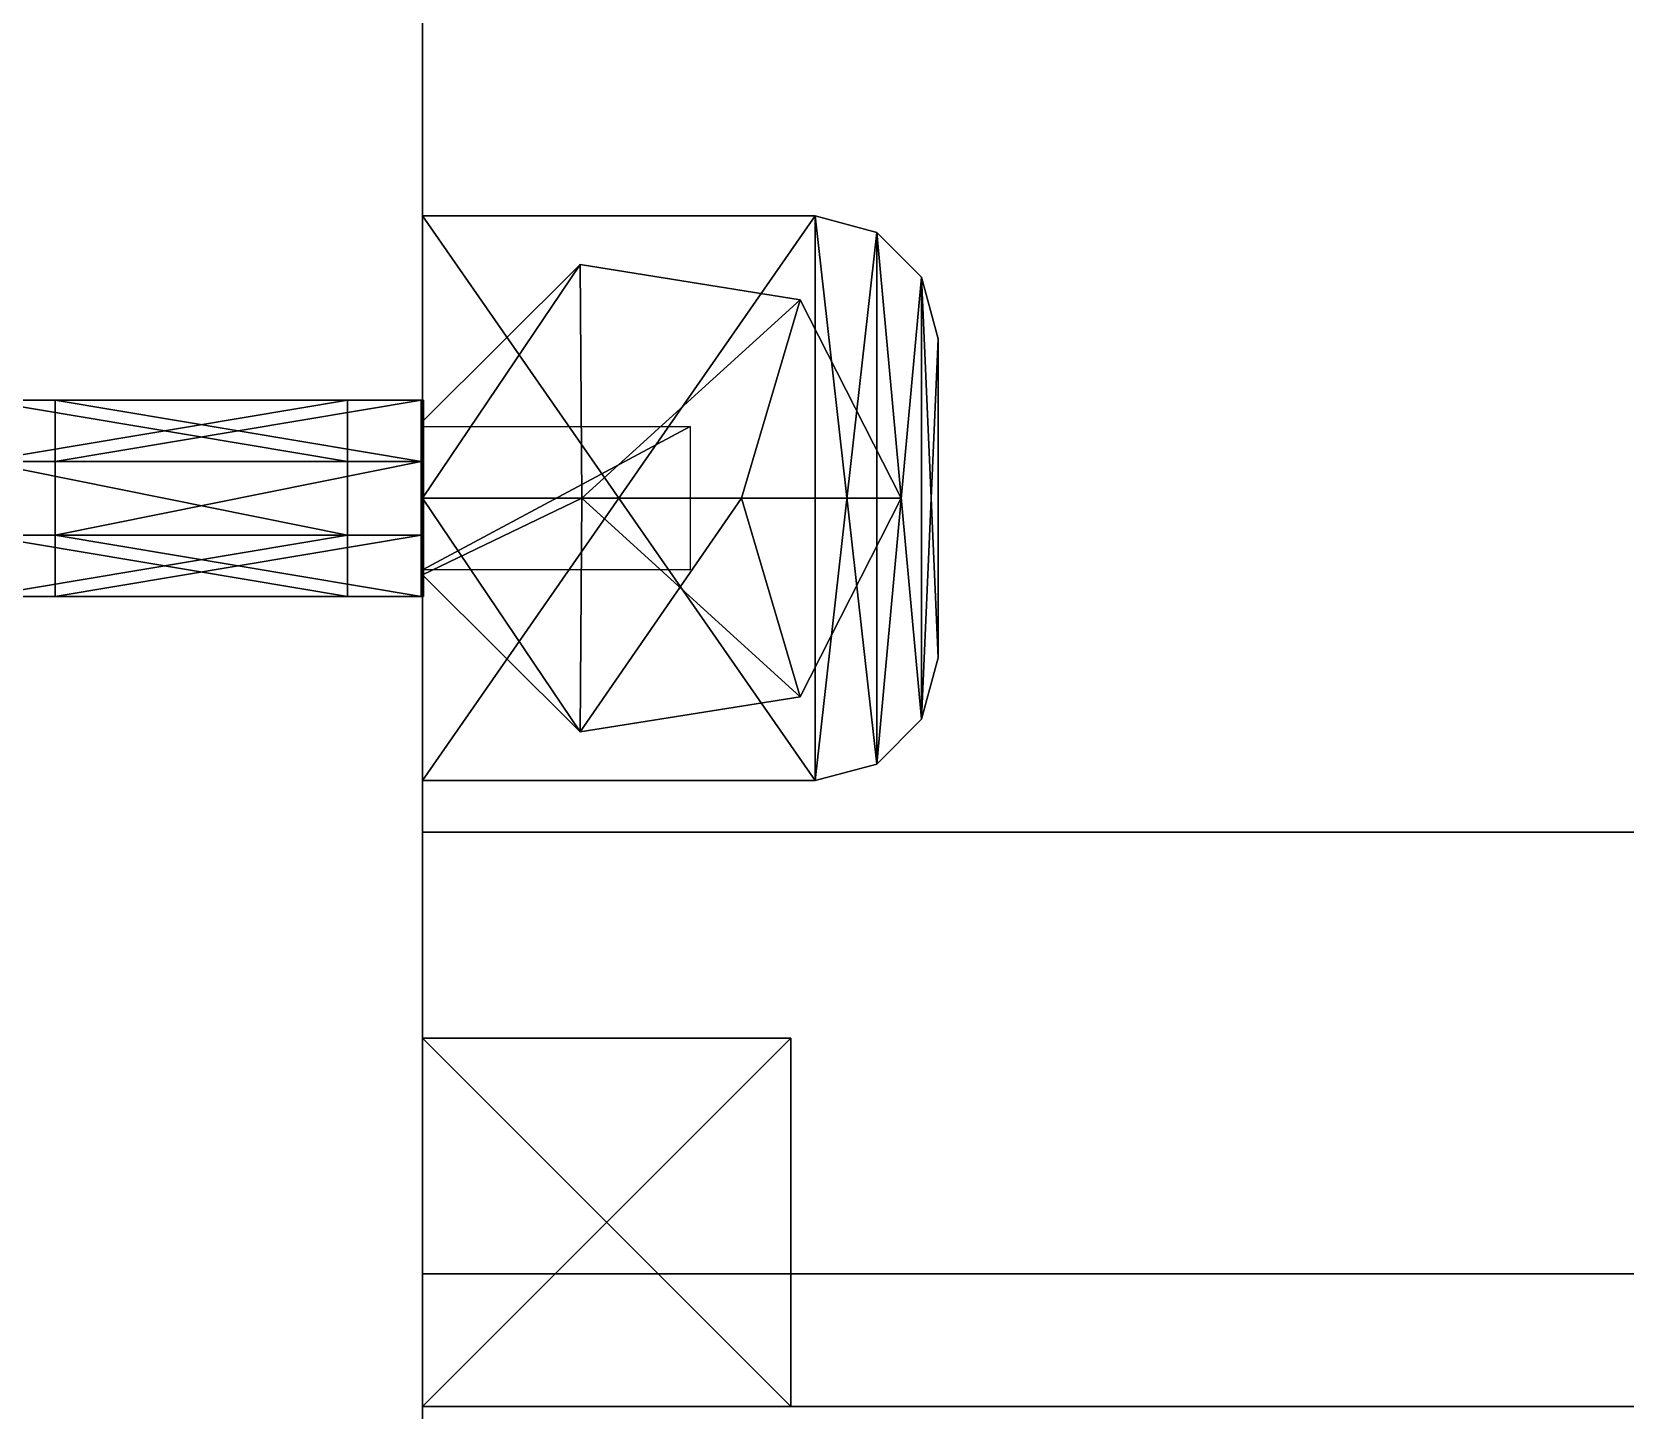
# Model space of a CAD drawing. Extents: x -100 to 4856, y -100 to 4830.
# Drawn here: x 2628.6 to 2693.5, y 44.5 to 100.6 of the extents above; entities that cross this region are included whole.
import ezdxf

# ---------------------------------------------------------------- set-up
doc = ezdxf.new("R2010")
doc.units = 0
for name, color, linetype in [('LAYER0', 7, 'CONTINUOUS'), ('LAYER1181', 7, 'CONTINUOUS'), ('LAYER1184', 7, 'CONTINUOUS'), ('LAYER1185', 254, 'CONTINUOUS'), ('LAYER1191', 253, 'CONTINUOUS'), ('LAYER1192', 253, 'CONTINUOUS'), ('LAYER1193', 253, 'CONTINUOUS'), ('LAYER1194', 253, 'CONTINUOUS'), ('LAYER1203', 254, 'CONTINUOUS'), ('LAYER836', 7, 'CONTINUOUS'), ('LAYER839', 7, 'CONTINUOUS'), ('LAYER842', 7, 'CONTINUOUS'), ('LAYER848', 7, 'CONTINUOUS'), ('LAYER853', 7, 'CONTINUOUS')]:
    doc.layers.add(name, color=color, linetype=linetype)

msp = doc.modelspace()

# ---------------------------------------------------------------- linework, layer by layer
at = {"layer": 'LAYER0', "invisible_edges": 1}
for points in [[(4856, 4830, -5), (-100, -100, -5), (-100, 4830, -5), (4856, 4830, -5)], [(-100, -100, -5), (4856, 4830, -5), (4856, -100, -5), (-100, -100, -5)], [(4856, -100), (-100, 4830), (-100, -100), (4856, -100)], [(-100, 4830), (4856, -100), (4856, 4830), (-100, 4830)]]:
    msp.add_3dface(points, dxfattribs=at)
at = {"layer": 'LAYER1181', "invisible_edges": 1}
for points in [[(3428.5, 44.6, 1984), (2644.5, 520, 1984), (2644.5, 44.6, 1984), (3428.5, 44.6, 1984)], [(2644.5, 520, 1984), (3428.5, 44.6, 1984), (3428.5, 520, 1984), (2644.5, 520, 1984)], [(2644.5, 44.6, 1966), (2644.5, 520, 1984), (2644.5, 520, 1966), (2644.5, 44.6, 1966)], [(2644.5, 520, 1984), (2644.5, 44.6, 1966), (2644.5, 44.6, 1984), (2644.5, 520, 1984)], [(3428.5, 520, 1966), (2644.5, 44.6, 1966), (2644.5, 520, 1966), (3428.5, 520, 1966)], [(2644.5, 44.6, 1966), (3428.5, 520, 1966), (3428.5, 44.6, 1966), (2644.5, 44.6, 1966)], [(2644.5, 44.6, 1966), (3428.5, 44.6, 1984), (2644.5, 44.6, 1984), (2644.5, 44.6, 1966)], [(3428.5, 44.6, 1984), (2644.5, 44.6, 1966), (3428.5, 44.6, 1966), (3428.5, 44.6, 1984)]]:
    msp.add_3dface(points, dxfattribs=at)
at = {"layer": 'LAYER1184'}
for points in [[(2644.5, 93.1, 1964.01), (2660.5, 93.1, 1964.01), (2644.5, 70.1, 1964.01), (2644.5, 93.1, 1964.01)], [(2644.5, 70.1, 1964.01), (2660.5, 93.1, 1964.01), (2660.5, 70.1, 1964.01), (2644.5, 70.1, 1964.01)], [(2644.5, 93.1, 1966), (2660.5, 93.1, 1966), (2644.5, 70.1, 1966), (2644.5, 93.1, 1966)], [(2644.5, 70.1, 1966), (2660.5, 93.1, 1966), (2660.5, 70.1, 1966), (2644.5, 70.1, 1966)], [(2644.5, 70.1, 1964.01), (2644.5, 70.1, 1966), (2644.5, 93.1, 1964.01), (2644.5, 70.1, 1964.01)], [(2644.5, 93.1, 1964.01), (2644.5, 70.1, 1966), (2644.5, 93.1, 1966), (2644.5, 93.1, 1964.01)], [(2644.5, 93.1, 1964.01), (2644.5, 93.1, 1966), (2660.5, 93.1, 1964.01), (2644.5, 93.1, 1964.01)], [(2660.5, 93.1, 1964.01), (2644.5, 93.1, 1966), (2660.5, 93.1, 1966), (2660.5, 93.1, 1964.01)], [(2660.5, 70.1, 1964.01), (2644.5, 70.1, 1964.01), (2660.5, 93.1, 1964.01), (2660.5, 70.1, 1964.01)], [(2660.5, 93.1, 1964.01), (2644.5, 70.1, 1964.01), (2644.5, 93.1, 1964.01), (2660.5, 93.1, 1964.01)], [(2660.5, 93.1, 1966), (2660.5, 93.1, 1964.01), (2644.5, 93.1, 1966), (2660.5, 93.1, 1966)], [(2644.5, 93.1, 1966), (2660.5, 93.1, 1964.01), (2644.5, 93.1, 1964.01), (2644.5, 93.1, 1966)], [(2644.5, 93.1, 1964.01), (2644.5, 93.1, 1966), (2644.5, 70.1, 1964.01), (2644.5, 93.1, 1964.01)], [(2644.5, 70.1, 1964.01), (2644.5, 93.1, 1966), (2644.5, 70.1, 1966), (2644.5, 70.1, 1964.01)], [(2660.5, 93.1, 1966), (2644.5, 93.1, 1966), (2660.5, 70.1, 1966), (2660.5, 93.1, 1966)], [(2660.5, 70.1, 1966), (2644.5, 93.1, 1966), (2644.5, 70.1, 1966), (2660.5, 70.1, 1966)], [(2663, 92.43012, 1964.01), (2660.5, 93.1, 1964.01), (2663, 92.43012, 1966), (2663, 92.43012, 1964.01)], [(2663, 92.43012, 1966), (2660.5, 93.1, 1964.01), (2660.5, 93.1, 1966), (2663, 92.43012, 1966)], [(2663, 92.43012, 1964.01), (2663, 70.76987, 1964.01), (2660.5, 93.1, 1964.01), (2663, 92.43012, 1964.01)], [(2660.5, 93.1, 1964.01), (2663, 70.76987, 1964.01), (2660.5, 70.1, 1964.01), (2660.5, 93.1, 1964.01)], [(2663, 92.43012, 1966), (2660.5, 93.1, 1966), (2663, 70.76987, 1966), (2663, 92.43012, 1966)], [(2663, 70.76987, 1966), (2660.5, 93.1, 1966), (2660.5, 70.1, 1966), (2663, 70.76987, 1966)], [(2660.5, 93.1, 1964.01), (2660.5, 70.1, 1964.01), (2663, 92.43012, 1964.01), (2660.5, 93.1, 1964.01)], [(2660.5, 93.1, 1966), (2660.5, 70.1, 1966), (2663, 92.43012, 1966), (2660.5, 93.1, 1966)], [(2663, 92.43012, 1964.01), (2663, 92.43012, 1966), (2660.5, 93.1, 1964.01), (2663, 92.43012, 1964.01)], [(2660.5, 93.1, 1964.01), (2663, 92.43012, 1966), (2660.5, 93.1, 1966), (2660.5, 93.1, 1964.01)], [(2663, 92.43012, 1964.01), (2660.5, 70.1, 1964.01), (2663, 70.76987, 1964.01), (2663, 92.43012, 1964.01)], [(2663, 92.43012, 1966), (2660.5, 70.1, 1966), (2663, 70.76987, 1966), (2663, 92.43012, 1966)], [(2664.83, 90.6, 1964.01), (2663, 92.43012, 1964.01), (2664.83, 90.6, 1966), (2664.83, 90.6, 1964.01)], [(2664.83, 90.6, 1966), (2663, 92.43012, 1964.01), (2663, 92.43012, 1966), (2664.83, 90.6, 1966)], [(2664.83, 90.6, 1964.01), (2663, 70.76987, 1964.01), (2663, 92.43012, 1964.01), (2664.83, 90.6, 1964.01)], [(2664.83, 90.6, 1966), (2663, 92.43012, 1966), (2664.83, 72.6, 1966), (2664.83, 90.6, 1966)], [(2664.83, 72.6, 1966), (2663, 92.43012, 1966), (2663, 70.76987, 1966), (2664.83, 72.6, 1966)], [(2663, 92.43012, 1964.01), (2663, 70.76987, 1964.01), (2664.83, 90.6, 1964.01), (2663, 92.43012, 1964.01)], [(2663, 92.43012, 1966), (2663, 70.76987, 1966), (2664.83, 90.6, 1966), (2663, 92.43012, 1966)], [(2664.83, 90.6, 1964.01), (2664.83, 90.6, 1966), (2663, 92.43012, 1964.01), (2664.83, 90.6, 1964.01)], [(2663, 92.43012, 1964.01), (2664.83, 90.6, 1966), (2663, 92.43012, 1966), (2663, 92.43012, 1964.01)], [(2651, 81.6, 1980), (2650.931, 91.11755, 1980), (2644.5, 81.6, 1980), (2651, 81.6, 1980)], [(2644.5, 81.6, 1980), (2650.931, 91.11755, 1980), (2644.5, 84.7225, 1980), (2644.5, 81.6, 1980)], [(2644.5, 84.7225, 1966), (2644.5, 84.7225, 1980), (2650.931, 91.11755, 1966), (2644.5, 84.7225, 1966)], [(2650.931, 91.11755, 1966), (2644.5, 84.7225, 1980), (2650.931, 91.11755, 1980), (2650.931, 91.11755, 1966)], [(2650.931, 91.11755, 1966), (2650.931, 91.11755, 1980), (2644.5, 84.7225, 1966), (2650.931, 91.11755, 1966)], [(2644.5, 84.7225, 1966), (2650.931, 91.11755, 1980), (2644.5, 84.7225, 1980), (2644.5, 84.7225, 1966)], [(2651, 81.6, 1980), (2650.931, 91.11755, 1980), (2644.5, 81.6, 1980), (2651, 81.6, 1980)], [(2644.5, 81.6, 1980), (2650.931, 91.11755, 1980), (2644.5, 84.7225, 1980), (2644.5, 81.6, 1980)], [(2659.887, 89.6835, 1966), (2650.931, 91.11755, 1966), (2659.887, 89.6835, 1980), (2659.887, 89.6835, 1966)], [(2659.887, 89.6835, 1980), (2650.931, 91.11755, 1966), (2650.931, 91.11755, 1980), (2659.887, 89.6835, 1980)], [(2651, 81.6, 1980), (2659.887, 89.6835, 1980), (2650.931, 91.11755, 1980), (2651, 81.6, 1980)], [(2659.887, 89.6835, 1966), (2659.887, 89.6835, 1980), (2650.931, 91.11755, 1966), (2659.887, 89.6835, 1966)], [(2650.931, 91.11755, 1966), (2659.887, 89.6835, 1980), (2650.931, 91.11755, 1980), (2650.931, 91.11755, 1966)], [(2651, 81.6, 1980), (2659.887, 89.6835, 1980), (2650.931, 91.11755, 1980), (2651, 81.6, 1980)], [(2664.83, 72.6, 1964.01), (2663, 70.76987, 1964.01), (2664.83, 90.6, 1964.01), (2664.83, 72.6, 1964.01)], [(2664.83, 90.6, 1964.01), (2663, 70.76987, 1964.01), (2664.83, 72.6, 1964.01), (2664.83, 90.6, 1964.01)], [(2664.83, 90.6, 1966), (2663, 70.76987, 1966), (2664.83, 72.6, 1966), (2664.83, 90.6, 1966)], [(2665.5, 88.1, 1964.01), (2664.83, 90.6, 1964.01), (2665.5, 88.1, 1966), (2665.5, 88.1, 1964.01)], [(2665.5, 88.1, 1966), (2664.83, 90.6, 1964.01), (2664.83, 90.6, 1966), (2665.5, 88.1, 1966)], [(2665.5, 88.1, 1964.01), (2664.83, 72.6, 1964.01), (2664.83, 90.6, 1964.01), (2665.5, 88.1, 1964.01)], [(2665.5, 88.1, 1966), (2664.83, 90.6, 1966), (2665.5, 75.1, 1966), (2665.5, 88.1, 1966)], [(2665.5, 75.1, 1966), (2664.83, 90.6, 1966), (2664.83, 72.6, 1966), (2665.5, 75.1, 1966)], [(2664.83, 90.6, 1964.01), (2664.83, 72.6, 1964.01), (2665.5, 88.1, 1964.01), (2664.83, 90.6, 1964.01)], [(2664.83, 90.6, 1966), (2664.83, 72.6, 1966), (2665.5, 88.1, 1966), (2664.83, 90.6, 1966)], [(2665.5, 88.1, 1964.01), (2665.5, 88.1, 1966), (2664.83, 90.6, 1964.01), (2665.5, 88.1, 1964.01)], [(2664.83, 90.6, 1964.01), (2665.5, 88.1, 1966), (2664.83, 90.6, 1966), (2664.83, 90.6, 1964.01)], [(2657.5, 81.6, 1980), (2659.887, 89.6835, 1980), (2651, 81.6, 1980), (2657.5, 81.6, 1980)], [(2657.5, 81.6, 1980), (2659.887, 89.6835, 1980), (2651, 81.6, 1980), (2657.5, 81.6, 1980)], [(2664, 81.6, 1980), (2659.887, 89.6835, 1980), (2657.5, 81.6, 1980), (2664, 81.6, 1980)], [(2657.5, 81.6, 1980), (2664, 81.6, 1980), (2659.887, 89.6835, 1980), (2657.5, 81.6, 1980)], [(2664, 81.6, 1966), (2659.887, 89.6835, 1966), (2664, 81.6, 1980), (2664, 81.6, 1966)], [(2664, 81.6, 1980), (2659.887, 89.6835, 1966), (2659.887, 89.6835, 1980), (2664, 81.6, 1980)], [(2664, 81.6, 1966), (2664, 81.6, 1980), (2659.887, 89.6835, 1966), (2664, 81.6, 1966)], [(2659.887, 89.6835, 1966), (2664, 81.6, 1980), (2659.887, 89.6835, 1980), (2659.887, 89.6835, 1966)], [(2665.5, 75.1, 1964.01), (2664.83, 72.6, 1964.01), (2665.5, 88.1, 1964.01), (2665.5, 75.1, 1964.01)], [(2665.5, 88.1, 1964.01), (2664.83, 72.6, 1964.01), (2665.5, 75.1, 1964.01), (2665.5, 88.1, 1964.01)], [(2665.5, 88.1, 1966), (2664.83, 72.6, 1966), (2665.5, 75.1, 1966), (2665.5, 88.1, 1966)], [(2665.5, 88.1, 1966), (2665.5, 88.1, 1964.01), (2665.5, 75.1, 1966), (2665.5, 88.1, 1966)], [(2665.5, 75.1, 1966), (2665.5, 88.1, 1964.01), (2665.5, 75.1, 1964.01), (2665.5, 75.1, 1966)], [(2665.5, 88.1, 1964.01), (2665.5, 88.1, 1966), (2665.5, 75.1, 1964.01), (2665.5, 88.1, 1964.01)], [(2665.5, 75.1, 1964.01), (2665.5, 88.1, 1966), (2665.5, 75.1, 1966), (2665.5, 75.1, 1964.01)], [(2644.5, 84.7225, 1966), (2644.5, 78.4775, 1966), (2644.5, 84.7225, 1980), (2644.5, 84.7225, 1966)], [(2644.5, 84.7225, 1980), (2644.5, 78.4775, 1966), (2644.5, 78.4775, 1980), (2644.5, 84.7225, 1980)], [(2644.5, 84.7225, 1966), (2644.5, 84.7225, 1980), (2644.5, 78.4775, 1966), (2644.5, 84.7225, 1966)], [(2644.5, 78.4775, 1966), (2644.5, 84.7225, 1980), (2644.5, 78.4775, 1980), (2644.5, 78.4775, 1966)], [(2655.408, 78.6802, 1964), (2644.5, 78.6802, 1964), (2655.408, 84.5198, 1964), (2655.408, 78.6802, 1964)], [(2655.408, 84.5198, 1964), (2644.5, 78.6802, 1964), (2644.5, 84.5198, 1964), (2655.408, 84.5198, 1964)], [(2650.931, 72.08245, 1980), (2651, 81.6, 1980), (2644.5, 78.4775, 1980), (2650.931, 72.08245, 1980)], [(2644.5, 78.4775, 1980), (2651, 81.6, 1980), (2644.5, 81.6, 1980), (2644.5, 78.4775, 1980)], [(2651, 81.6, 1980), (2650.931, 72.08245, 1980), (2644.5, 81.6, 1980), (2651, 81.6, 1980)], [(2644.5, 81.6, 1980), (2650.931, 72.08245, 1980), (2644.5, 78.4775, 1980), (2644.5, 81.6, 1980)], [(2659.887, 73.51649, 1980), (2657.5, 81.6, 1980), (2650.931, 72.08245, 1980), (2659.887, 73.51649, 1980)], [(2650.931, 72.08245, 1980), (2657.5, 81.6, 1980), (2651, 81.6, 1980), (2650.931, 72.08245, 1980)], [(2651, 81.6, 1980), (2659.887, 73.51649, 1980), (2650.931, 72.08245, 1980), (2651, 81.6, 1980)], [(2657.5, 81.6, 1980), (2659.887, 73.51649, 1980), (2651, 81.6, 1980), (2657.5, 81.6, 1980)], [(2664, 81.6, 1980), (2657.5, 81.6, 1980), (2659.887, 73.51649, 1980), (2664, 81.6, 1980)], [(2657.5, 81.6, 1980), (2664, 81.6, 1980), (2659.887, 73.51649, 1980), (2657.5, 81.6, 1980)], [(2664, 81.6, 1980), (2659.887, 73.51649, 1980), (2664, 81.6, 1966), (2664, 81.6, 1980)], [(2664, 81.6, 1966), (2659.887, 73.51649, 1980), (2659.887, 73.51649, 1966), (2664, 81.6, 1966)], [(2659.887, 73.51649, 1966), (2659.887, 73.51649, 1980), (2664, 81.6, 1966), (2659.887, 73.51649, 1966)], [(2664, 81.6, 1966), (2659.887, 73.51649, 1980), (2664, 81.6, 1980), (2664, 81.6, 1966)], [(2650.931, 72.08245, 1980), (2644.5, 78.4775, 1980), (2650.931, 72.08245, 1966), (2650.931, 72.08245, 1980)], [(2650.931, 72.08245, 1966), (2644.5, 78.4775, 1980), (2644.5, 78.4775, 1966), (2650.931, 72.08245, 1966)], [(2644.5, 78.4775, 1966), (2644.5, 78.4775, 1980), (2650.931, 72.08245, 1966), (2644.5, 78.4775, 1966)], [(2650.931, 72.08245, 1966), (2644.5, 78.4775, 1980), (2650.931, 72.08245, 1980), (2650.931, 72.08245, 1966)], [(2665.5, 75.1, 1966), (2664.83, 72.6, 1966), (2665.5, 75.1, 1964.01), (2665.5, 75.1, 1966)], [(2665.5, 75.1, 1964.01), (2664.83, 72.6, 1966), (2664.83, 72.6, 1964.01), (2665.5, 75.1, 1964.01)], [(2665.5, 75.1, 1964.01), (2665.5, 75.1, 1966), (2664.83, 72.6, 1964.01), (2665.5, 75.1, 1964.01)], [(2664.83, 72.6, 1964.01), (2665.5, 75.1, 1966), (2664.83, 72.6, 1966), (2664.83, 72.6, 1964.01)], [(2659.887, 73.51649, 1980), (2650.931, 72.08245, 1980), (2659.887, 73.51649, 1966), (2659.887, 73.51649, 1980)], [(2659.887, 73.51649, 1966), (2650.931, 72.08245, 1980), (2650.931, 72.08245, 1966), (2659.887, 73.51649, 1966)], [(2650.931, 72.08245, 1966), (2650.931, 72.08245, 1980), (2659.887, 73.51649, 1966), (2650.931, 72.08245, 1966)], [(2659.887, 73.51649, 1966), (2650.931, 72.08245, 1980), (2659.887, 73.51649, 1980), (2659.887, 73.51649, 1966)], [(2664.83, 72.6, 1966), (2663, 70.76987, 1966), (2664.83, 72.6, 1964.01), (2664.83, 72.6, 1966)], [(2664.83, 72.6, 1964.01), (2663, 70.76987, 1966), (2663, 70.76987, 1964.01), (2664.83, 72.6, 1964.01)], [(2664.83, 72.6, 1964.01), (2664.83, 72.6, 1966), (2663, 70.76987, 1964.01), (2664.83, 72.6, 1964.01)], [(2663, 70.76987, 1964.01), (2664.83, 72.6, 1966), (2663, 70.76987, 1966), (2663, 70.76987, 1964.01)], [(2663, 70.76987, 1966), (2660.5, 70.1, 1966), (2663, 70.76987, 1964.01), (2663, 70.76987, 1966)], [(2663, 70.76987, 1964.01), (2660.5, 70.1, 1966), (2660.5, 70.1, 1964.01), (2663, 70.76987, 1964.01)], [(2663, 70.76987, 1964.01), (2663, 70.76987, 1966), (2660.5, 70.1, 1964.01), (2663, 70.76987, 1964.01)], [(2660.5, 70.1, 1964.01), (2663, 70.76987, 1966), (2660.5, 70.1, 1966), (2660.5, 70.1, 1964.01)], [(2660.5, 70.1, 1964.01), (2644.5, 70.1, 1964.01), (2660.5, 70.1, 1966), (2660.5, 70.1, 1964.01)], [(2660.5, 70.1, 1966), (2644.5, 70.1, 1964.01), (2644.5, 70.1, 1966), (2660.5, 70.1, 1966)], [(2660.5, 70.1, 1964.01), (2660.5, 70.1, 1966), (2644.5, 70.1, 1964.01), (2660.5, 70.1, 1964.01)], [(2644.5, 70.1, 1964.01), (2660.5, 70.1, 1966), (2644.5, 70.1, 1966), (2644.5, 70.1, 1964.01)]]:
    msp.add_3dface(points, dxfattribs=at)
at = {"layer": 'LAYER1185'}
for points in [[(2644.45, 83.1, 1974.83), (2644.45, 85.6, 1971.5), (2629.55, 83.1, 1974.83), (2644.45, 83.1, 1974.83)], [(2629.55, 83.1, 1974.83), (2644.45, 85.6, 1971.5), (2629.55, 85.6, 1971.5), (2629.55, 83.1, 1974.83)], [(2629.55, 83.1, 1974.83), (2629.55, 85.6, 1971.5), (2629.55, 80.1, 1974.83), (2629.55, 83.1, 1974.83)], [(2629.55, 80.1, 1974.83), (2629.55, 85.6, 1971.5), (2629.55, 77.6, 1971.5), (2629.55, 80.1, 1974.83)], [(2629.55, 85.6, 1971.5), (2629.55, 83.1, 1968.17), (2629.55, 77.6, 1971.5), (2629.55, 85.6, 1971.5)], [(2644.45, 85.6, 1971.5), (2644.45, 83.1, 1968.17), (2629.55, 85.6, 1971.5), (2644.45, 85.6, 1971.5)], [(2629.55, 85.6, 1971.5), (2644.45, 83.1, 1968.17), (2629.55, 83.1, 1968.17), (2629.55, 85.6, 1971.5)], [(2644.55, 83.1, 1974.83), (2644.55, 85.6, 1971.5), (2644.45, 83.1, 1974.83), (2644.55, 83.1, 1974.83)], [(2644.45, 83.1, 1974.83), (2644.55, 85.6, 1971.5), (2644.45, 85.6, 1971.5), (2644.45, 83.1, 1974.83)], [(2644.55, 85.6, 1971.5), (2644.55, 83.1, 1968.17), (2644.45, 85.6, 1971.5), (2644.55, 85.6, 1971.5)], [(2644.45, 85.6, 1971.5), (2644.55, 83.1, 1968.17), (2644.45, 83.1, 1968.17), (2644.45, 85.6, 1971.5)], [(2644.55, 85.6, 1975.5), (2644.55, 85.6, 1967.5), (2644.45, 85.6, 1975.5), (2644.55, 85.6, 1975.5)], [(2644.45, 85.6, 1975.5), (2644.55, 85.6, 1967.5), (2644.45, 85.6, 1967.5), (2644.45, 85.6, 1975.5)], [(2644.45, 85.6, 1967.5), (2644.55, 85.6, 1967.5), (2644.45, 77.6, 1967.5), (2644.45, 85.6, 1967.5)], [(2644.45, 77.6, 1967.5), (2644.55, 85.6, 1967.5), (2644.55, 77.6, 1967.5), (2644.45, 77.6, 1967.5)], [(2644.45, 77.6, 1975.5), (2644.55, 77.6, 1975.5), (2644.45, 85.6, 1975.5), (2644.45, 77.6, 1975.5)], [(2644.45, 85.6, 1975.5), (2644.55, 77.6, 1975.5), (2644.55, 85.6, 1975.5), (2644.45, 85.6, 1975.5)], [(2644.45, 85.6, 1975.5), (2644.45, 85.6, 1967.5), (2644.45, 77.6, 1975.5), (2644.45, 85.6, 1975.5)], [(2644.45, 77.6, 1975.5), (2644.45, 85.6, 1967.5), (2644.45, 77.6, 1967.5), (2644.45, 77.6, 1975.5)], [(2644.55, 77.6, 1975.5), (2644.55, 77.6, 1967.5), (2644.55, 85.6, 1975.5), (2644.55, 77.6, 1975.5)], [(2644.55, 85.6, 1975.5), (2644.55, 77.6, 1967.5), (2644.55, 85.6, 1967.5), (2644.55, 85.6, 1975.5)], [(2629.55, 77.6, 1971.5), (2629.55, 83.1, 1968.17), (2629.55, 80.1, 1968.17), (2629.55, 77.6, 1971.5)], [(2644.45, 80.1, 1974.83), (2644.45, 83.1, 1974.83), (2629.55, 80.1, 1974.83), (2644.45, 80.1, 1974.83)], [(2629.55, 80.1, 1974.83), (2644.45, 83.1, 1974.83), (2629.55, 83.1, 1974.83), (2629.55, 80.1, 1974.83)], [(2629.55, 83.1, 1968.17), (2644.45, 83.1, 1968.17), (2629.55, 80.1, 1968.17), (2629.55, 83.1, 1968.17)], [(2629.55, 80.1, 1968.17), (2644.45, 83.1, 1968.17), (2644.45, 80.1, 1968.17), (2629.55, 80.1, 1968.17)], [(2644.55, 83.1, 1974.83), (2644.45, 83.1, 1974.83), (2644.55, 80.1, 1974.83), (2644.55, 83.1, 1974.83)], [(2644.55, 80.1, 1974.83), (2644.45, 83.1, 1974.83), (2644.45, 80.1, 1974.83), (2644.55, 80.1, 1974.83)], [(2644.45, 83.1, 1968.17), (2644.55, 83.1, 1968.17), (2644.45, 80.1, 1968.17), (2644.45, 83.1, 1968.17)], [(2644.45, 80.1, 1968.17), (2644.55, 83.1, 1968.17), (2644.55, 80.1, 1968.17), (2644.45, 80.1, 1968.17)], [(2629.55, 80.1, 1974.83), (2629.55, 77.6, 1971.5), (2644.45, 80.1, 1974.83), (2629.55, 80.1, 1974.83)], [(2644.45, 80.1, 1974.83), (2629.55, 77.6, 1971.5), (2644.45, 77.6, 1971.5), (2644.45, 80.1, 1974.83)], [(2629.55, 77.6, 1971.5), (2629.55, 80.1, 1968.17), (2644.45, 77.6, 1971.5), (2629.55, 77.6, 1971.5)], [(2644.45, 77.6, 1971.5), (2629.55, 80.1, 1968.17), (2644.45, 80.1, 1968.17), (2644.45, 77.6, 1971.5)], [(2644.45, 80.1, 1974.83), (2644.45, 77.6, 1971.5), (2644.55, 80.1, 1974.83), (2644.45, 80.1, 1974.83)], [(2644.55, 80.1, 1974.83), (2644.45, 77.6, 1971.5), (2644.55, 77.6, 1971.5), (2644.55, 80.1, 1974.83)], [(2644.45, 77.6, 1971.5), (2644.45, 80.1, 1968.17), (2644.55, 77.6, 1971.5), (2644.45, 77.6, 1971.5)], [(2644.55, 77.6, 1971.5), (2644.45, 80.1, 1968.17), (2644.55, 80.1, 1968.17), (2644.55, 77.6, 1971.5)], [(2644.55, 77.6, 1967.5), (2644.55, 77.6, 1975.5), (2644.45, 77.6, 1967.5), (2644.55, 77.6, 1967.5)], [(2644.45, 77.6, 1967.5), (2644.55, 77.6, 1975.5), (2644.45, 77.6, 1975.5), (2644.45, 77.6, 1967.5)]]:
    msp.add_3dface(points, dxfattribs=at)
at = {"layer": 'LAYER1191'}
for points in [[(2659.5, 59.6, 1984), (2659.5, 59.6, 1969), (2644.5, 59.6, 1984), (2659.5, 59.6, 1984)], [(2644.5, 59.6, 1984), (2659.5, 59.6, 1969), (2644.5, 59.6, 1969), (2644.5, 59.6, 1984)], [(2644.5, 59.6, 1984), (2644.5, 59.6, 1969), (2644.5, 44.6, 1984), (2644.5, 59.6, 1984)], [(2644.5, 44.6, 1984), (2644.5, 59.6, 1969), (2644.5, 44.6, 1969), (2644.5, 44.6, 1984)], [(2644.5, 59.6, 1984), (2644.5, 44.6, 1984), (2659.5, 59.6, 1984), (2644.5, 59.6, 1984)], [(2659.5, 59.6, 1984), (2644.5, 44.6, 1984), (2659.5, 44.6, 1984), (2659.5, 59.6, 1984)], [(2659.5, 59.6, 1969), (2659.5, 44.6, 1969), (2644.5, 59.6, 1969), (2659.5, 59.6, 1969)], [(2644.5, 59.6, 1969), (2659.5, 44.6, 1969), (2644.5, 44.6, 1969), (2644.5, 59.6, 1969)], [(2659.5, 59.6, 1984), (2659.5, 44.6, 1984), (2659.5, 59.6, 1969), (2659.5, 59.6, 1984)], [(2659.5, 59.6, 1969), (2659.5, 44.6, 1984), (2659.5, 44.6, 1969), (2659.5, 59.6, 1969)], [(2644.5, 44.6, 1984), (2644.5, 44.6, 1969), (2659.5, 44.6, 1984), (2644.5, 44.6, 1984)], [(2659.5, 44.6, 1984), (2644.5, 44.6, 1969), (2659.5, 44.6, 1969), (2659.5, 44.6, 1984)]]:
    msp.add_3dface(points, dxfattribs=at)
at = {"layer": 'LAYER1192'}
for points in [[(2659.5, 59.6, 1984), (2659.5, 59.6, 1969), (2644.5, 59.6, 1984), (2659.5, 59.6, 1984)], [(2644.5, 59.6, 1984), (2659.5, 59.6, 1969), (2644.5, 59.6, 1969), (2644.5, 59.6, 1984)], [(2644.5, 59.6, 1984), (2644.5, 59.6, 1969), (2644.5, 44.6, 1984), (2644.5, 59.6, 1984)], [(2644.5, 44.6, 1984), (2644.5, 59.6, 1969), (2644.5, 44.6, 1969), (2644.5, 44.6, 1984)], [(2644.5, 59.6, 1984), (2644.5, 44.6, 1984), (2659.5, 59.6, 1984), (2644.5, 59.6, 1984)], [(2659.5, 59.6, 1984), (2644.5, 44.6, 1984), (2659.5, 44.6, 1984), (2659.5, 59.6, 1984)], [(2659.5, 59.6, 1969), (2659.5, 44.6, 1969), (2644.5, 59.6, 1969), (2659.5, 59.6, 1969)], [(2644.5, 59.6, 1969), (2659.5, 44.6, 1969), (2644.5, 44.6, 1969), (2644.5, 59.6, 1969)], [(2659.5, 59.6, 1984), (2659.5, 44.6, 1984), (2659.5, 59.6, 1969), (2659.5, 59.6, 1984)], [(2659.5, 59.6, 1969), (2659.5, 44.6, 1984), (2659.5, 44.6, 1969), (2659.5, 59.6, 1969)], [(2644.5, 44.6, 1984), (2644.5, 44.6, 1969), (2659.5, 44.6, 1984), (2644.5, 44.6, 1984)], [(2659.5, 44.6, 1984), (2644.5, 44.6, 1969), (2659.5, 44.6, 1969), (2659.5, 44.6, 1984)]]:
    msp.add_3dface(points, dxfattribs=at)
at = {"layer": 'LAYER1193'}
for points in [[(2659.5, 59.6, 1984), (2659.5, 59.6, 1969), (2644.5, 59.6, 1984), (2659.5, 59.6, 1984)], [(2644.5, 59.6, 1984), (2659.5, 59.6, 1969), (2644.5, 59.6, 1969), (2644.5, 59.6, 1984)], [(2644.5, 59.6, 1984), (2644.5, 59.6, 1969), (2644.5, 44.6, 1984), (2644.5, 59.6, 1984)], [(2644.5, 44.6, 1984), (2644.5, 59.6, 1969), (2644.5, 44.6, 1969), (2644.5, 44.6, 1984)], [(2644.5, 59.6, 1984), (2644.5, 44.6, 1984), (2659.5, 59.6, 1984), (2644.5, 59.6, 1984)], [(2659.5, 59.6, 1984), (2644.5, 44.6, 1984), (2659.5, 44.6, 1984), (2659.5, 59.6, 1984)], [(2659.5, 59.6, 1969), (2659.5, 44.6, 1969), (2644.5, 59.6, 1969), (2659.5, 59.6, 1969)], [(2644.5, 59.6, 1969), (2659.5, 44.6, 1969), (2644.5, 44.6, 1969), (2644.5, 59.6, 1969)], [(2659.5, 59.6, 1984), (2659.5, 44.6, 1984), (2659.5, 59.6, 1969), (2659.5, 59.6, 1984)], [(2659.5, 59.6, 1969), (2659.5, 44.6, 1984), (2659.5, 44.6, 1969), (2659.5, 59.6, 1969)], [(2644.5, 44.6, 1984), (2644.5, 44.6, 1969), (2659.5, 44.6, 1984), (2644.5, 44.6, 1984)], [(2659.5, 44.6, 1984), (2644.5, 44.6, 1969), (2659.5, 44.6, 1969), (2659.5, 44.6, 1984)]]:
    msp.add_3dface(points, dxfattribs=at)
at = {"layer": 'LAYER1194'}
for points in [[(2659.5, 59.6, 1984), (2659.5, 59.6, 1969), (2644.5, 59.6, 1984), (2659.5, 59.6, 1984)], [(2644.5, 59.6, 1984), (2659.5, 59.6, 1969), (2644.5, 59.6, 1969), (2644.5, 59.6, 1984)], [(2644.5, 59.6, 1984), (2644.5, 59.6, 1969), (2644.5, 44.6, 1984), (2644.5, 59.6, 1984)], [(2644.5, 44.6, 1984), (2644.5, 59.6, 1969), (2644.5, 44.6, 1969), (2644.5, 44.6, 1984)], [(2644.5, 59.6, 1984), (2644.5, 44.6, 1984), (2659.5, 59.6, 1984), (2644.5, 59.6, 1984)], [(2659.5, 59.6, 1984), (2644.5, 44.6, 1984), (2659.5, 44.6, 1984), (2659.5, 59.6, 1984)], [(2659.5, 59.6, 1969), (2659.5, 44.6, 1969), (2644.5, 59.6, 1969), (2659.5, 59.6, 1969)], [(2644.5, 59.6, 1969), (2659.5, 44.6, 1969), (2644.5, 44.6, 1969), (2644.5, 59.6, 1969)], [(2659.5, 59.6, 1984), (2659.5, 44.6, 1984), (2659.5, 59.6, 1969), (2659.5, 59.6, 1984)], [(2659.5, 59.6, 1969), (2659.5, 44.6, 1984), (2659.5, 44.6, 1969), (2659.5, 59.6, 1969)], [(2644.5, 44.6, 1984), (2644.5, 44.6, 1969), (2659.5, 44.6, 1984), (2644.5, 44.6, 1984)], [(2659.5, 44.6, 1984), (2644.5, 44.6, 1969), (2659.5, 44.6, 1969), (2659.5, 44.6, 1984)]]:
    msp.add_3dface(points, dxfattribs=at)
at = {"layer": 'LAYER1203'}
for points in [[(2641.45, 83.1, 1974.83), (2626.55, 85.6, 1971.5), (2626.55, 83.1, 1974.83), (2641.45, 83.1, 1974.83)], [(2641.45, 85.6, 1971.5), (2626.55, 85.6, 1971.5), (2641.45, 83.1, 1974.83), (2641.45, 85.6, 1971.5)], [(2641.45, 85.6, 1971.5), (2626.55, 83.1, 1968.17), (2626.55, 85.6, 1971.5), (2641.45, 85.6, 1971.5)], [(2641.45, 83.1, 1968.17), (2626.55, 83.1, 1968.17), (2641.45, 85.6, 1971.5), (2641.45, 83.1, 1968.17)], [(2641.45, 80.1, 1974.83), (2641.45, 85.6, 1971.5), (2641.45, 83.1, 1974.83), (2641.45, 80.1, 1974.83)], [(2641.45, 77.6, 1971.5), (2641.45, 85.6, 1971.5), (2641.45, 80.1, 1974.83), (2641.45, 77.6, 1971.5)], [(2641.45, 77.6, 1971.5), (2641.45, 83.1, 1968.17), (2641.45, 85.6, 1971.5), (2641.45, 77.6, 1971.5)], [(2641.45, 80.1, 1974.83), (2626.55, 83.1, 1974.83), (2626.55, 80.1, 1974.83), (2641.45, 80.1, 1974.83)], [(2641.45, 83.1, 1974.83), (2626.55, 83.1, 1974.83), (2641.45, 80.1, 1974.83), (2641.45, 83.1, 1974.83)], [(2641.45, 80.1, 1968.17), (2626.55, 83.1, 1968.17), (2641.45, 83.1, 1968.17), (2641.45, 80.1, 1968.17)], [(2626.55, 80.1, 1968.17), (2626.55, 83.1, 1968.17), (2641.45, 80.1, 1968.17), (2626.55, 80.1, 1968.17)], [(2641.45, 80.1, 1968.17), (2641.45, 83.1, 1968.17), (2641.45, 77.6, 1971.5), (2641.45, 80.1, 1968.17)], [(2626.55, 80.1, 1974.83), (2641.45, 77.6, 1971.5), (2641.45, 80.1, 1974.83), (2626.55, 80.1, 1974.83)], [(2626.55, 77.6, 1971.5), (2641.45, 77.6, 1971.5), (2626.55, 80.1, 1974.83), (2626.55, 77.6, 1971.5)], [(2626.55, 77.6, 1971.5), (2641.45, 80.1, 1968.17), (2641.45, 77.6, 1971.5), (2626.55, 77.6, 1971.5)], [(2626.55, 80.1, 1968.17), (2641.45, 80.1, 1968.17), (2626.55, 77.6, 1971.5), (2626.55, 80.1, 1968.17)]]:
    msp.add_3dface(points, dxfattribs=at)
at = {"layer": 'LAYER836', "invisible_edges": 1}
for points in [[(3428.5, 44.6, 866), (2644.5, 520, 866), (2644.5, 44.6, 866), (3428.5, 44.6, 866)], [(2644.5, 520, 866), (3428.5, 44.6, 866), (3428.5, 520, 866), (2644.5, 520, 866)], [(2644.5, 44.6, 848), (2644.5, 520, 866), (2644.5, 520, 848), (2644.5, 44.6, 848)], [(2644.5, 520, 866), (2644.5, 44.6, 848), (2644.5, 44.6, 866), (2644.5, 520, 866)], [(3428.5, 520, 848), (2644.5, 44.6, 848), (2644.5, 520, 848), (3428.5, 520, 848)], [(2644.5, 44.6, 848), (3428.5, 520, 848), (3428.5, 44.6, 848), (2644.5, 44.6, 848)], [(2644.5, 44.6, 848), (3428.5, 44.6, 866), (2644.5, 44.6, 866), (2644.5, 44.6, 848)], [(3428.5, 44.6, 866), (2644.5, 44.6, 848), (3428.5, 44.6, 848), (3428.5, 44.6, 866)]]:
    msp.add_3dface(points, dxfattribs=at)
at = {"layer": 'LAYER839', "invisible_edges": 1}
for points in [[(2644.5, 20), (2626.5, 580), (2644.5, 580), (2644.5, 20)], [(2626.5, 580), (2644.5, 20), (2626.5, 20), (2626.5, 580)], [(2626.5, 20, 2540), (2644.5, 580, 2540), (2626.5, 580, 2540), (2626.5, 20, 2540)], [(2644.5, 580, 2540), (2626.5, 20, 2540), (2644.5, 20, 2540), (2644.5, 580, 2540)], [(2644.5, 580, 2540), (2644.5, 20), (2644.5, 580), (2644.5, 580, 2540)], [(2644.5, 20), (2644.5, 580, 2540), (2644.5, 20, 2540), (2644.5, 20)]]:
    msp.add_3dface(points, dxfattribs=at)
at = {"layer": 'LAYER842', "invisible_edges": 1}
for points in [[(2644.5, 20, 80), (3428.5, 580, 80), (3428.5, 20, 80), (2644.5, 20, 80)], [(3428.5, 580, 80), (2644.5, 20, 80), (2644.5, 580, 80), (3428.5, 580, 80)], [(2644.5, 20, 80), (2644.5, 580, 98), (2644.5, 580, 80), (2644.5, 20, 80)], [(2644.5, 580, 98), (2644.5, 20, 80), (2644.5, 20, 98), (2644.5, 580, 98)], [(2644.5, 580, 98), (3428.5, 20, 98), (3428.5, 580, 98), (2644.5, 580, 98)], [(3428.5, 20, 98), (2644.5, 580, 98), (2644.5, 20, 98), (3428.5, 20, 98)]]:
    msp.add_3dface(points, dxfattribs=at)
at = {"layer": 'LAYER848', "invisible_edges": 1}
for points in [[(2644.5, 68), (3428.5, 50), (2644.5, 50), (2644.5, 68)], [(3428.5, 50), (2644.5, 68), (3428.5, 68), (3428.5, 50)], [(2644.5, 50, 80), (2644.5, 68), (2644.5, 50), (2644.5, 50, 80)], [(2644.5, 68), (2644.5, 50, 80), (2644.5, 68, 80), (2644.5, 68)], [(3428.5, 68, 80), (2644.5, 50, 80), (3428.5, 50, 80), (3428.5, 68, 80)], [(2644.5, 50, 80), (3428.5, 68, 80), (2644.5, 68, 80), (2644.5, 50, 80)], [(2644.5, 68), (3428.5, 68, 80), (3428.5, 68), (2644.5, 68)], [(3428.5, 68, 80), (2644.5, 68), (2644.5, 68, 80), (3428.5, 68, 80)], [(2644.5, 50, 80), (3428.5, 50), (3428.5, 50, 80), (2644.5, 50, 80)], [(3428.5, 50), (2644.5, 50, 80), (2644.5, 50), (3428.5, 50)]]:
    msp.add_3dface(points, dxfattribs=at)
at = {"layer": 'LAYER853', "invisible_edges": 1}
for points in [[(3428.5, 20, 2539), (2644.5, 580, 2539), (2644.5, 20, 2539), (3428.5, 20, 2539)], [(2644.5, 580, 2539), (3428.5, 20, 2539), (3428.5, 580, 2539), (2644.5, 580, 2539)], [(2644.5, 20, 2521), (2644.5, 580, 2539), (2644.5, 580, 2521), (2644.5, 20, 2521)], [(2644.5, 580, 2539), (2644.5, 20, 2521), (2644.5, 20, 2539), (2644.5, 580, 2539)], [(3428.5, 580, 2521), (2644.5, 20, 2521), (2644.5, 580, 2521), (3428.5, 580, 2521)], [(2644.5, 20, 2521), (3428.5, 580, 2521), (3428.5, 20, 2521), (2644.5, 20, 2521)]]:
    msp.add_3dface(points, dxfattribs=at)

doc.saveas('drawing.dxf')
